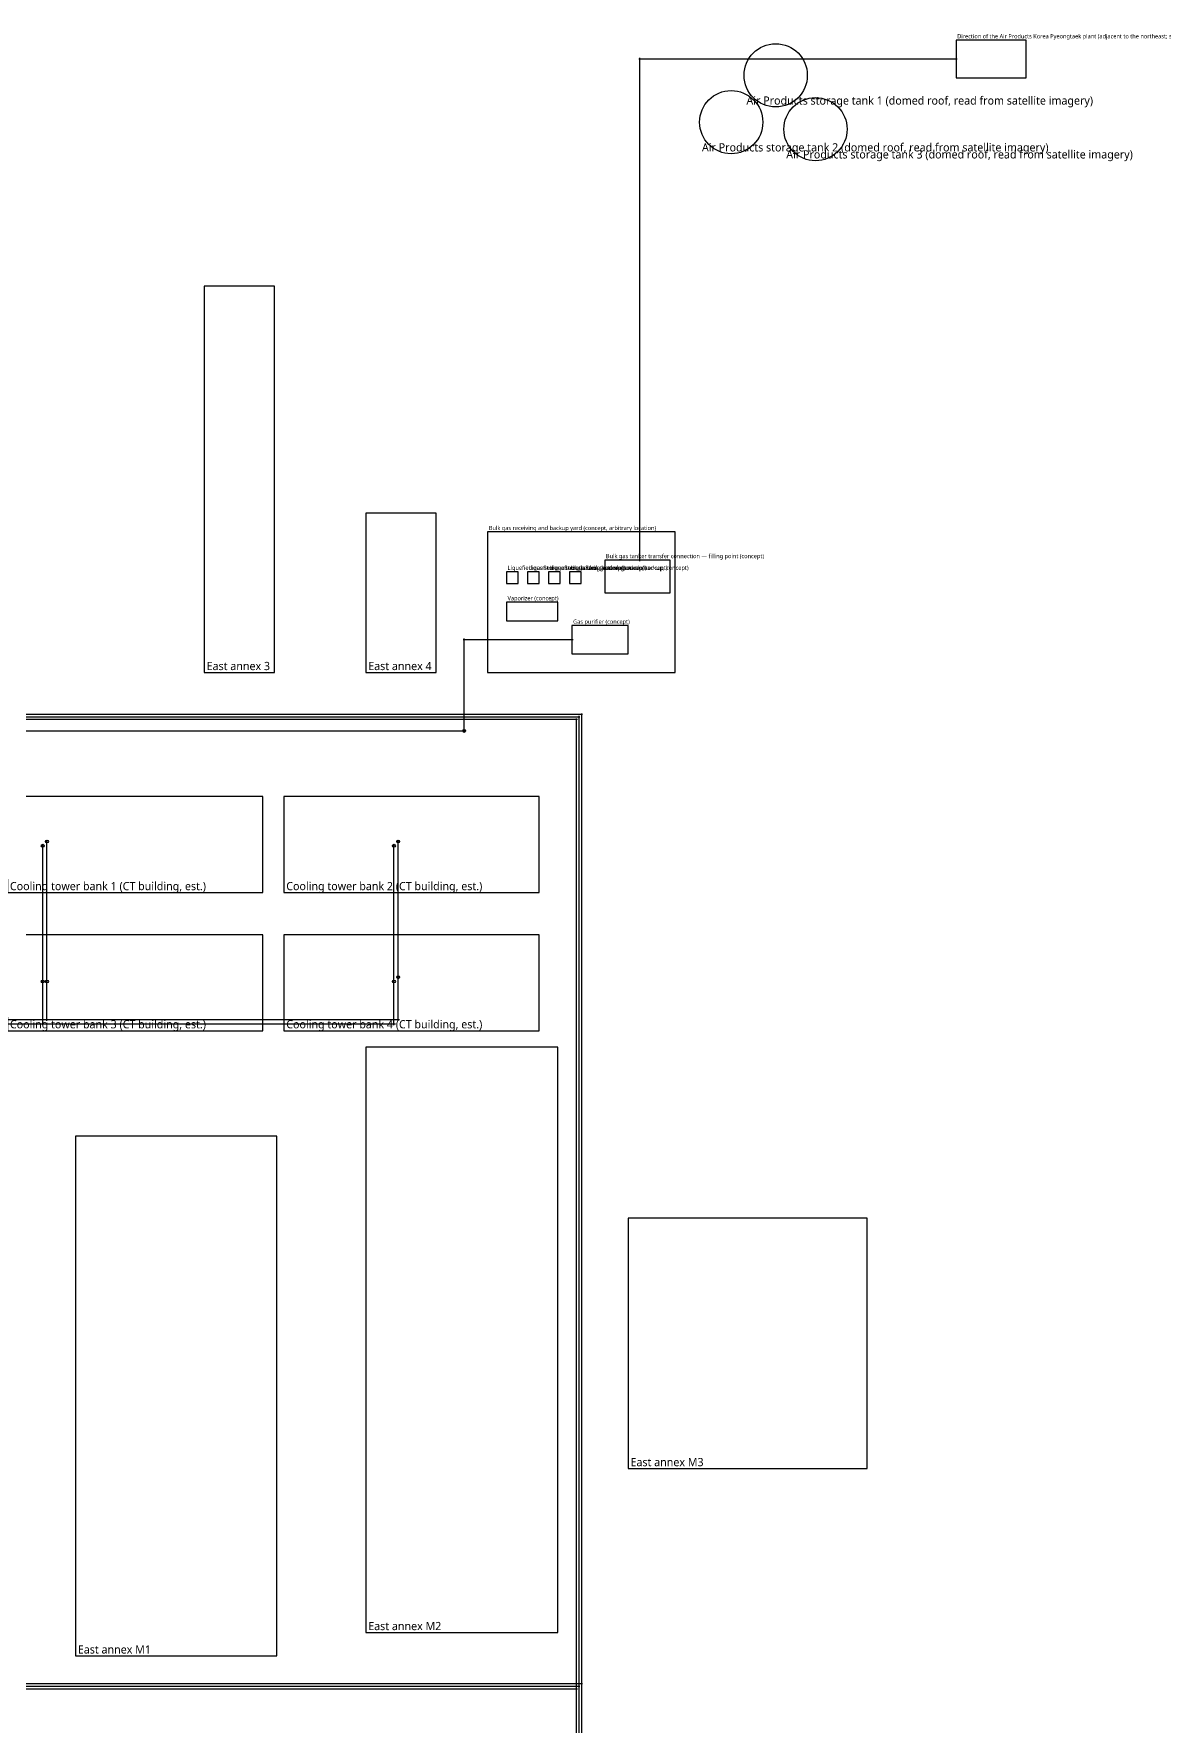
# Model space of a CAD drawing. Header units: metres. Extents: x -1640 to 1560, y -268 to 2338.
# Drawn here: x 246 to 728, y 1500 to 2223 of the extents above; entities that cross this region are included whole.
import ezdxf

# ---------------------------------------------------------------- set-up
doc = ezdxf.new("R2010")
doc.units = ezdxf.units.M
for name, color, linetype in [('AUX', 8, 'Continuous'), ('TEXT', 7, 'Continuous'), ('UTIL_CW.R_CONCEPT', 4, 'Continuous'), ('UTIL_CW.R_RISER', 4, 'Continuous'), ('UTIL_CW.S_CONCEPT', 3, 'Continuous'), ('UTIL_CW.S_RISER', 3, 'Continuous'), ('UTIL_FILL_EXCHANGE_POINT', 2, 'Continuous'), ('UTIL_GAS.BULK_CONCEPT', 2, 'Continuous'), ('UTIL_GAS.BULK_RISER', 2, 'Continuous'), ('UTIL_PLANT', 2, 'Continuous'), ('UTIL_TEXT', 7, 'Continuous'), ('UTIL_WW.AA_CONCEPT', 3, 'Continuous'), ('UTIL_WW.F_CONCEPT', 2, 'Continuous'), ('UTIL_WW.ORG_CONCEPT', 4, 'Continuous')]:
    doc.layers.add(name, color=color, linetype=linetype)
doc.styles.add('KO', font='malgun.ttf')

msp = doc.modelspace()

# ---------------------------------------------------------------- linework, layer by layer
at = {"layer": 'AUX'}
for points in [[(319, 1950), (349, 1950), (349, 2115), (319, 2115)], [(388, 1950), (418, 1950), (418, 2018), (388, 2018)], [(235, 1856), (344, 1856), (344, 1897), (235, 1897)], [(353, 1856), (462, 1856), (462, 1897), (353, 1897)], [(235, 1797), (344, 1797), (344, 1838), (235, 1838)], [(353, 1797), (462, 1797), (462, 1838), (353, 1838)], [(388, 1540), (470, 1540), (470, 1790), (388, 1790)], [(264, 1530), (350, 1530), (350, 1752), (264, 1752)], [(500, 1610), (602, 1610), (602, 1717), (500, 1717)]]:
    msp.add_lwpolyline(points, close=True, dxfattribs=at)
for centre in [(563, 2205), (544, 2185), (580, 2182)]:
    msp.add_circle(centre, 13.5, dxfattribs=at)
at = {"layer": 'UTIL_CW.R_CONCEPT'}
for p, q in [((251.8, 1801.2), (251.8, 1878.4)), ((401.8, 1801.2), (401.8, 1878.4)), ((401.8, 1801.2), (401.8, 1820.4)), ((-148.8, 1801.8), (252.4, 1801.8)), ((251.2, 1801.8), (402.4, 1801.8))]:
    msp.add_line(p, q, dxfattribs=at)
at = {"layer": 'UTIL_CW.R_RISER'}
for centre in [(251.8, 1877.8), (401.8, 1877.8), (401.8, 1819.8), (251.8, 1818)]:
    msp.add_circle(centre, 0.6, dxfattribs=at)
at = {"layer": 'UTIL_CW.S_CONCEPT'}
for p, q in [((250, 1799.4), (250, 1876.6)), ((400, 1799.4), (400, 1876.6)), ((400, 1799.4), (400, 1818.6)), ((-150.6, 1800), (250.6, 1800)), ((249.4, 1800), (400.6, 1800))]:
    msp.add_line(p, q, dxfattribs=at)
at = {"layer": 'UTIL_CW.S_RISER'}
for centre in [(250, 1876), (400, 1876), (250, 1818), (400, 1818)]:
    msp.add_circle(centre, 0.6, dxfattribs=at)
at = {"layer": 'UTIL_FILL_EXCHANGE_POINT'}
for points in [[(640, 2204), (670, 2204), (670, 2220), (640, 2220)], [(490, 1984), (518, 1984), (518, 1998), (490, 1998)]]:
    msp.add_lwpolyline(points, close=True, dxfattribs=at)
at = {"layer": 'UTIL_GAS.BULK_CONCEPT'}
for p, q in [((504.5, 2212), (640.5, 2212)), ((505, 1997.5), (505, 2212.5)), ((429.5, 1964), (476.5, 1964)), ((430, 1924.5), (430, 1964.5)), ((-316.5, 1925), (430.5, 1925))]:
    msp.add_line(p, q, dxfattribs=at)
at = {"layer": 'UTIL_GAS.BULK_RISER'}
msp.add_circle((430, 1925), 0.6, dxfattribs=at)
at = {"layer": 'UTIL_PLANT'}
for points in [[(440, 1950), (520, 1950), (520, 2010), (440, 2010)], [(448, 1988), (453, 1988), (453, 1993), (448, 1993)], [(457, 1988), (462, 1988), (462, 1993), (457, 1993)], [(466, 1988), (471, 1988), (471, 1993), (466, 1993)], [(475, 1988), (480, 1988), (480, 1993), (475, 1993)], [(448, 1972), (470, 1972), (470, 1980), (448, 1980)], [(476, 1958), (500, 1958), (500, 1970), (476, 1970)]]:
    msp.add_lwpolyline(points, close=True, dxfattribs=at)
at = {"layer": 'UTIL_WW.AA_CONCEPT'}
for p, q in [((-230.7, 1931.1), (479.4, 1931.1)), ((479.1, 1150.8), (479.1, 1931.4)), ((-40.7, 1517.1), (479.4, 1517.1)), ((479.1, 1150.8), (479.1, 1517.4))]:
    msp.add_line(p, q, dxfattribs=at)
at = {"layer": 'UTIL_WW.F_CONCEPT'}
for p, q in [((-231.8, 1930), (478.3, 1930)), ((478, 1149.7), (478, 1930.3)), ((-41.8, 1516), (478.3, 1516)), ((478, 1149.7), (478, 1516.3))]:
    msp.add_line(p, q, dxfattribs=at)
at = {"layer": 'UTIL_WW.ORG_CONCEPT'}
for p, q in [((-229.6, 1932.2), (480.5, 1932.2)), ((480.2, 1151.9), (480.2, 1932.5)), ((-39.6, 1518.2), (480.5, 1518.2)), ((480.2, 1151.9), (480.2, 1518.5))]:
    msp.add_line(p, q, dxfattribs=at)

# ---------------------------------------------------------------- texts
at = {"layer": 'TEXT', "style": 'KO'}
for s, p in [('Air Products storage tank 1 (domed roof, read from satellite imagery)', (550.5, 2192.5)), ('Air Products storage tank 2 (domed roof, read from satellite imagery)', (531.5, 2172.5)), ('Air Products storage tank 3 (domed roof, read from satellite imagery)', (567.5, 2169.5)), ('East annex 3', (320, 1951)), ('East annex 4', (389, 1951)), ('Cooling tower bank 1 (CT building, est.)', (236, 1857)), ('Cooling tower bank 2 (CT building, est.)', (354, 1857)), ('Cooling tower bank 3 (CT building, est.)', (236, 1798)), ('Cooling tower bank 4 (CT building, est.)', (354, 1798)), ('East annex M3', (501, 1611)), ('East annex M2', (389, 1541)), ('East annex M1', (265, 1531))]:
    msp.add_text(s, height=3.5, dxfattribs=at).set_placement(p)
at = {"layer": 'UTIL_TEXT', "style": 'KO'}
for s, p in [('Direction of the Air Products Korea Pyeongtaek plant (adjacent to the northeast; supply to P1 per press) — concept entry point', (640.5, 2220.8)), ('Bulk gas receiving and backup yard (concept, arbitrary location)', (440.5, 2010.8)), ('Liquefied gas storage tank (backup, concept)', (448.5, 1993.8)), ('Liquefied gas storage tank (backup, concept)', (457.5, 1993.8)), ('Liquefied gas storage tank (backup, concept)', (466.5, 1993.8)), ('Liquefied gas storage tank (backup, concept)', (475.5, 1993.8)), ('Bulk gas tanker transfer connection — filling point (concept)', (490.5, 1998.8)), ('Vaporizer (concept)', (448.5, 1980.8)), ('Gas purifier (concept)', (476.5, 1970.8))]:
    msp.add_text(s, height=1.8, dxfattribs=at).set_placement(p)

doc.saveas('drawing.dxf')
